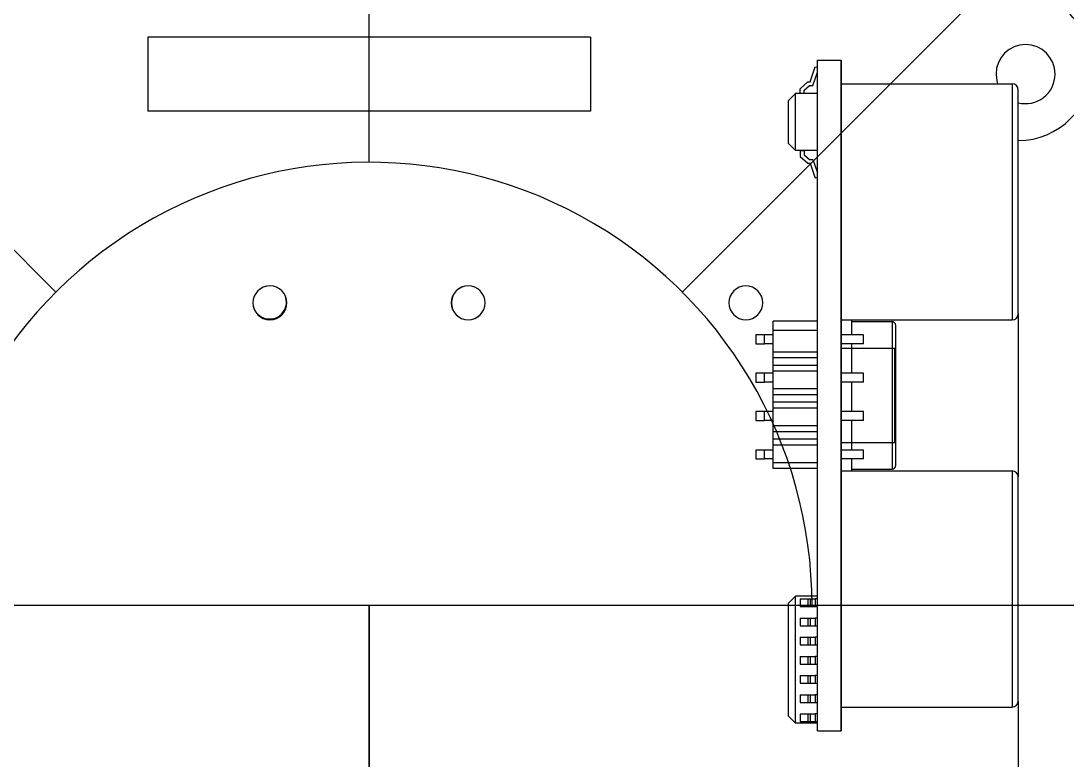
# Model space of a CAD drawing. Extents: x 1562220 to 1629450, y 100537 to 109840.
# Drawn here: x 1626415.8 to 1626486.7, y 101022.5 to 101072.6 of the extents above; entities that cross this region are included whole.
import ezdxf

# ---------------------------------------------------------------- set-up
doc = ezdxf.new("R2010")
doc.units = 0
doc.header["$LTSCALE"] = 1500
doc.header["$MEASUREMENT"] = 0
doc.layers.get('0').update_dxf_attribs({"linetype": 'CONTINUOUS'})

# ---------------------------------------------------------------- blocks, each defined once
blk = doc.blocks.new('robot')
at = {"color": 7, "linetype": 'Continuous', "lineweight": 25}
for p, q in [((1626354.42, 100678.919), (1626324.42, 100678.919)), ((1626324.42, 100678.919), (1626324.42, 100673.919)), ((1626354.42, 100678.919), (1626354.42, 100673.919)), ((1626369.33, 100675.903), (1626369.668, 100676.918)), ((1626369.668, 100676.918), (1626369.81, 100676.87)), ((1626369.82, 100677.369), (1626369.81, 100677.369)), ((1626369.81, 100631.919), (1626369.81, 100677.369)), ((1626369.82, 100631.919), (1626369.82, 100677.369)), ((1626369.82, 100677.369), (1626371.42, 100677.369)), ((1626371.42, 100631.919), (1626371.42, 100677.369)), ((1626371.42, 100677.369), (1626371.43, 100677.369)), ((1626371.43, 100677.369), (1626371.43, 100631.919)), ((1626369.511, 100675.653), (1626369.81, 100676.551)), ((1626368.654, 100675.433), (1626369.172, 100675.903)), ((1626368.654, 100675.106), (1626368.654, 100675.433)), ((1626368.905, 100675.322), (1626369.269, 100675.653)), ((1626369.172, 100675.903), (1626369.33, 100675.903)), ((1626369.269, 100675.653), (1626369.511, 100675.653)), ((1626371.43, 100675.764), (1626383.02, 100675.764)), ((1626383.02, 100675.764), (1626383.02, 100659.764)), ((1626367.82, 100674.606), (1626368.32, 100675.106)), ((1626369.81, 100675.106), (1626368.32, 100675.106)), ((1626368.32, 100671.246), (1626368.32, 100675.106)), ((1626368.905, 100675.106), (1626368.905, 100675.322)), ((1626383.42, 100660.164), (1626383.42, 100675.364)), ((1626367.82, 100674.606), (1626367.82, 100671.746)), ((1626354.42, 100673.919), (1626324.42, 100673.919)), ((1626367.82, 100671.746), (1626368.32, 100671.246)), ((1626369.81, 100671.246), (1626368.32, 100671.246)), ((1626368.654, 100671.238), (1626368.654, 100670.844)), ((1626368.654, 100671.238), (1626368.905, 100671.238)), ((1626368.905, 100671.238), (1626368.905, 100670.955)), ((1626368.654, 100670.844), (1626369.172, 100670.374)), ((1626368.905, 100670.955), (1626369.269, 100670.624)), ((1626369.269, 100670.624), (1626369.511, 100670.624)), ((1626369.511, 100670.624), (1626369.81, 100669.726)), ((1626369.172, 100670.374), (1626369.33, 100670.374)), ((1626369.33, 100670.374), (1626369.668, 100669.359)), ((1626369.81, 100669.407), (1626369.668, 100669.359)), ((1626383.42, 100660.164), (1626383.42, 100649.124)), ((1626366.82, 100659.033), (1626366.82, 100659.683)), ((1626369.81, 100659.683), (1626366.82, 100659.683)), ((1626371.43, 100659.764), (1626383.02, 100659.764)), ((1626372.12, 100659.764), (1626372.12, 100658.744)), ((1626372.12, 100659.644), (1626374.87, 100659.644)), ((1626374.87, 100659.644), (1626374.87, 100657.844)), ((1626375.12, 100657.844), (1626375.12, 100659.394)), ((1626365.63, 100658.744), (1626365.63, 100658.144)), ((1626366.23, 100658.744), (1626365.63, 100658.744)), ((1626366.23, 100658.144), (1626366.23, 100658.744)), ((1626366.82, 100658.744), (1626366.23, 100658.744)), ((1626366.82, 100657.583), (1626366.82, 100659.033)), ((1626372.93, 100658.744), (1626371.43, 100658.744)), ((1626372.93, 100658.144), (1626372.93, 100658.744)), ((1626365.63, 100658.144), (1626366.23, 100658.144)), ((1626366.82, 100658.144), (1626366.23, 100658.144)), ((1626372.93, 100658.144), (1626371.43, 100658.144)), ((1626372.12, 100658.144), (1626372.12, 100657.844)), ((1626372.12, 100657.844), (1626372.12, 100656.144)), ((1626372.12, 100657.844), (1626374.87, 100657.844)), ((1626374.87, 100657.844), (1626375.047, 100657.844)), ((1626374.87, 100657.844), (1626374.87, 100651.444)), ((1626375.047, 100657.844), (1626375.12, 100657.844)), ((1626375.047, 100657.844), (1626375.047, 100651.444)), ((1626375.12, 100651.444), (1626375.12, 100657.844)), ((1626366.82, 100657.183), (1626366.82, 100657.583)), ((1626369.81, 100657.183), (1626366.82, 100657.183)), ((1626366.82, 100656.683), (1626366.82, 100657.183)), ((1626366.82, 100656.283), (1626366.82, 100656.683)), ((1626369.81, 100656.683), (1626366.82, 100656.683)), ((1626366.82, 100655.083), (1626366.82, 100656.283)), ((1626365.63, 100656.144), (1626365.63, 100655.544)), ((1626366.23, 100656.144), (1626365.63, 100656.144)), ((1626366.23, 100655.544), (1626366.23, 100656.144)), ((1626366.82, 100656.144), (1626366.23, 100656.144)), ((1626372.93, 100656.144), (1626371.43, 100656.144)), ((1626372.93, 100655.544), (1626372.93, 100656.144)), ((1626365.63, 100655.544), (1626366.23, 100655.544)), ((1626366.82, 100655.544), (1626366.23, 100655.544)), ((1626366.82, 100654.683), (1626366.82, 100655.083)), ((1626372.93, 100655.544), (1626371.43, 100655.544)), ((1626372.12, 100655.544), (1626372.12, 100653.544)), ((1626369.81, 100654.683), (1626366.82, 100654.683)), ((1626366.82, 100654.183), (1626366.82, 100654.683)), ((1626366.82, 100653.783), (1626366.82, 100654.183)), ((1626369.81, 100654.183), (1626366.82, 100654.183)), ((1626365.63, 100653.544), (1626365.63, 100652.944)), ((1626366.23, 100653.544), (1626365.63, 100653.544)), ((1626366.23, 100652.944), (1626366.23, 100653.544)), ((1626366.82, 100653.544), (1626366.23, 100653.544)), ((1626366.82, 100652.583), (1626366.82, 100653.783)), ((1626372.93, 100653.544), (1626371.43, 100653.544)), ((1626372.93, 100652.944), (1626372.93, 100653.544)), ((1626365.63, 100652.944), (1626366.23, 100652.944)), ((1626366.82, 100652.944), (1626366.23, 100652.944)), ((1626372.93, 100652.944), (1626371.43, 100652.944)), ((1626372.12, 100652.944), (1626372.12, 100651.444)), ((1626366.82, 100652.183), (1626366.82, 100652.583)), ((1626369.81, 100652.183), (1626366.82, 100652.183)), ((1626366.82, 100651.683), (1626366.82, 100652.183)), ((1626366.82, 100651.283), (1626366.82, 100651.683)), ((1626369.81, 100651.683), (1626366.82, 100651.683)), ((1626372.12, 100651.444), (1626372.12, 100650.944)), ((1626372.12, 100651.444), (1626374.87, 100651.444)), ((1626374.87, 100651.444), (1626374.87, 100649.644)), ((1626374.87, 100651.444), (1626375.047, 100651.444)), ((1626375.047, 100651.444), (1626375.12, 100651.444)), ((1626375.12, 100649.894), (1626375.12, 100651.444)), ((1626365.63, 100650.944), (1626365.63, 100650.344)), ((1626366.23, 100650.944), (1626365.63, 100650.944)), ((1626366.23, 100650.344), (1626366.23, 100650.944)), ((1626366.82, 100650.944), (1626366.23, 100650.944)), ((1626366.82, 100650.083), (1626366.82, 100651.283)), ((1626372.93, 100650.944), (1626371.43, 100650.944)), ((1626372.93, 100650.344), (1626372.93, 100650.944)), ((1626365.63, 100650.344), (1626366.23, 100650.344)), ((1626366.82, 100650.344), (1626366.23, 100650.344)), ((1626366.82, 100649.683), (1626366.82, 100650.083)), ((1626372.93, 100650.344), (1626371.43, 100650.344)), ((1626372.12, 100650.344), (1626372.12, 100649.524)), ((1626369.81, 100649.683), (1626366.82, 100649.683)), ((1626371.43, 100649.524), (1626383.02, 100649.524)), ((1626372.12, 100649.644), (1626374.87, 100649.644)), ((1626383.02, 100649.524), (1626383.02, 100633.524)), ((1626383.42, 100633.924), (1626383.42, 100649.124)), ((1626367.82, 100640.542), (1626368.32, 100641.042)), ((1626369.81, 100641.042), (1626368.32, 100641.042)), ((1626368.32, 100632.438), (1626368.32, 100641.042)), ((1626368.654, 100640.859), (1626368.654, 100640.335)), ((1626368.654, 100640.859), (1626369.172, 100640.859)), ((1626369.172, 100640.859), (1626369.172, 100640.335)), ((1626369.172, 100640.859), (1626369.33, 100640.859)), ((1626369.33, 100640.859), (1626369.33, 100640.335)), ((1626369.33, 100640.859), (1626369.668, 100640.859)), ((1626369.668, 100640.859), (1626369.668, 100640.335)), ((1626369.81, 100640.859), (1626369.668, 100640.859)), ((1626367.82, 100640.542), (1626367.82, 100632.938)), ((1626368.654, 100640.335), (1626369.172, 100640.335)), ((1626369.172, 100640.335), (1626369.33, 100640.335)), ((1626369.33, 100640.335), (1626369.668, 100640.335)), ((1626369.668, 100640.335), (1626369.81, 100640.335)), ((1626368.654, 100639.559), (1626368.654, 100639.035)), ((1626368.654, 100639.559), (1626369.172, 100639.559)), ((1626369.172, 100639.559), (1626369.172, 100639.035)), ((1626369.172, 100639.559), (1626369.33, 100639.559)), ((1626369.33, 100639.559), (1626369.33, 100639.035)), ((1626369.33, 100639.559), (1626369.668, 100639.559)), ((1626369.668, 100639.559), (1626369.668, 100639.035)), ((1626369.81, 100639.559), (1626369.668, 100639.559)), ((1626368.654, 100639.035), (1626369.172, 100639.035)), ((1626369.172, 100639.035), (1626369.33, 100639.035)), ((1626369.33, 100639.035), (1626369.668, 100639.035)), ((1626369.668, 100639.035), (1626369.81, 100639.035)), ((1626368.654, 100638.259), (1626368.654, 100637.735)), ((1626368.654, 100638.259), (1626369.172, 100638.259)), ((1626369.172, 100638.259), (1626369.172, 100637.735)), ((1626369.172, 100638.259), (1626369.33, 100638.259)), ((1626369.33, 100638.259), (1626369.33, 100637.735)), ((1626369.33, 100638.259), (1626369.668, 100638.259)), ((1626369.668, 100638.259), (1626369.668, 100637.735)), ((1626369.81, 100638.259), (1626369.668, 100638.259)), ((1626368.654, 100637.735), (1626369.172, 100637.735)), ((1626369.172, 100637.735), (1626369.33, 100637.735)), ((1626369.33, 100637.735), (1626369.668, 100637.735)), ((1626369.668, 100637.735), (1626369.81, 100637.735)), ((1626368.654, 100636.959), (1626368.654, 100636.435)), ((1626368.654, 100636.959), (1626369.172, 100636.959)), ((1626368.654, 100636.435), (1626369.172, 100636.435)), ((1626369.172, 100636.959), (1626369.172, 100636.435)), ((1626369.172, 100636.959), (1626369.33, 100636.959)), ((1626369.172, 100636.435), (1626369.33, 100636.435)), ((1626369.33, 100636.959), (1626369.33, 100636.435)), ((1626369.33, 100636.959), (1626369.668, 100636.959)), ((1626369.33, 100636.435), (1626369.668, 100636.435)), ((1626369.668, 100636.959), (1626369.668, 100636.435)), ((1626369.81, 100636.959), (1626369.668, 100636.959)), ((1626369.668, 100636.435), (1626369.81, 100636.435)), ((1626368.654, 100635.659), (1626368.654, 100635.135)), ((1626368.654, 100635.659), (1626369.172, 100635.659)), ((1626368.654, 100635.135), (1626369.172, 100635.135)), ((1626369.172, 100635.659), (1626369.172, 100635.135)), ((1626369.172, 100635.659), (1626369.33, 100635.659)), ((1626369.172, 100635.135), (1626369.33, 100635.135)), ((1626369.33, 100635.659), (1626369.33, 100635.135)), ((1626369.33, 100635.659), (1626369.668, 100635.659)), ((1626369.33, 100635.135), (1626369.668, 100635.135)), ((1626369.81, 100635.659), (1626369.668, 100635.659)), ((1626369.668, 100635.659), (1626369.668, 100635.135)), ((1626369.668, 100635.135), (1626369.81, 100635.135)), ((1626368.654, 100634.359), (1626368.654, 100633.835)), ((1626368.654, 100634.359), (1626369.172, 100634.359)), ((1626369.172, 100634.359), (1626369.172, 100633.835)), ((1626369.172, 100634.359), (1626369.33, 100634.359)), ((1626369.33, 100634.359), (1626369.33, 100633.835)), ((1626369.33, 100634.359), (1626369.668, 100634.359)), ((1626369.668, 100634.359), (1626369.668, 100633.835)), ((1626369.81, 100634.359), (1626369.668, 100634.359)), ((1626368.654, 100633.835), (1626369.172, 100633.835)), ((1626369.172, 100633.835), (1626369.33, 100633.835)), ((1626369.33, 100633.835), (1626369.668, 100633.835)), ((1626369.668, 100633.835), (1626369.81, 100633.835)), ((1626383.42, 100633.924), (1626383.42, 100628.919)), ((1626367.82, 100632.938), (1626368.32, 100632.438)), ((1626368.654, 100633.059), (1626368.654, 100632.535)), ((1626368.654, 100633.059), (1626369.172, 100633.059)), ((1626369.172, 100633.059), (1626369.172, 100632.535)), ((1626369.172, 100633.059), (1626369.33, 100633.059)), ((1626369.33, 100633.059), (1626369.33, 100632.535)), ((1626369.33, 100633.059), (1626369.668, 100633.059)), ((1626369.668, 100633.059), (1626369.668, 100632.535)), ((1626369.81, 100633.059), (1626369.668, 100633.059)), ((1626371.43, 100633.524), (1626383.02, 100633.524)), ((1626369.81, 100632.438), (1626368.32, 100632.438)), ((1626368.654, 100632.535), (1626369.172, 100632.535)), ((1626369.172, 100632.535), (1626369.33, 100632.535)), ((1626369.33, 100632.535), (1626369.668, 100632.535)), ((1626369.668, 100632.535), (1626369.81, 100632.535)), ((1626369.82, 100631.919), (1626369.81, 100631.919)), ((1626369.82, 100631.919), (1626371.42, 100631.919)), ((1626371.42, 100631.919), (1626371.43, 100631.919))]:
    blk.add_line(p, q, dxfattribs=at)
at = {"color": 8, "linetype": 'Continuous', "lineweight": 25}
for p, q in [((1626369.81, 100659.033), (1626366.82, 100659.033)), ((1626371.43, 100657.844), (1626372.12, 100657.844)), ((1626369.81, 100657.583), (1626366.82, 100657.583)), ((1626369.81, 100656.283), (1626366.82, 100656.283)), ((1626369.81, 100655.083), (1626366.82, 100655.083)), ((1626369.81, 100653.783), (1626366.82, 100653.783)), ((1626369.81, 100652.583), (1626366.82, 100652.583)), ((1626371.43, 100651.444), (1626372.12, 100651.444)), ((1626369.81, 100651.283), (1626366.82, 100651.283)), ((1626369.81, 100650.083), (1626366.82, 100650.083))]:
    blk.add_line(p, q, dxfattribs=at)
at = {"color": 7, "linetype": 'Continuous', "lineweight": 25, "flags": 128}
blk.add_lwpolyline([(1626381.92, 100676.419), (1626381.978, 100675.941), (1626382.03, 100675.764)], dxfattribs=at)
at = {"color": 7, "linetype": 'Continuous', "lineweight": 25}
for centre, radius, start, end in [((1626383.42, 100676.919), 5, 0, 103.688), ((1626383.92, 100676.419), 2, 0, 180), ((1626383.42, 100676.919), 5, 270, 0), ((1626383.92, 100676.419), 2, 255.52249, 0), ((1626383.02, 100675.364), 0.4, 0, 90), ((1626332.7, 100660.919), 1.15, 0, 180), ((1626346.14, 100660.919), 1.15, 0, 180), ((1626346.14, 100660.919), 1.143, 89.79198, 269.79198), ((1626346.14, 100660.919), 1.143, 269.79198, 89.79198), ((1626364.96, 100660.919), 1.15, 0, 180), ((1626332.678, 100660.968), 1.143, 269.79198, 30.32257), ((1626332.7, 100660.919), 1.15, 180, 0), ((1626332.678, 100660.968), 1.143, 197.97066, 269.79198), ((1626346.14, 100660.919), 1.15, 180, 0), ((1626364.96, 100660.919), 1.15, 180, 0), ((1626383.02, 100660.164), 0.4, 270, 0), ((1626374.87, 100659.394), 0.25, 45, 90), ((1626374.87, 100659.394), 0.25, 0, 45), ((1626374.87, 100649.894), 0.25, 270, 315), ((1626374.87, 100649.894), 0.25, 315, 0), ((1626383.02, 100649.124), 0.4, 0, 90), ((1626383.02, 100633.924), 0.4, 270, 0)]:
    blk.add_arc(centre, radius, start, end, dxfattribs=at)

msp = doc.modelspace()

# ---------------------------------------------------------------- linework, layer by layer
at = {"color": 6}
for p, q in [((1626439.402, 101062.973), (1626439.402, 101132.328)), ((1626418.17, 101054.178), (1626370.015, 101102.334)), ((1626460.634, 101054.178), (1626506.113, 101099.658)), ((1626469.428, 101032.947), (1626523.402, 101032.947))]:
    msp.add_line(p, q, dxfattribs=at)
for p, q in [((1626408.376, 101032.947), (1626470.428, 101032.947)), ((1626439.402, 101032.947), (1626439.402, 100992.947)), ((1626439.402, 100992.947), (1626439.402, 101032.947))]:
    msp.add_line(p, q)
msp.add_arc((1626439.402, 101032.947), 30.026, 0, 184.53984)

# ---------------------------------------------------------------- block references
msp.add_blockref('robot', (99.982, 392.527))

doc.saveas('drawing.dxf')
